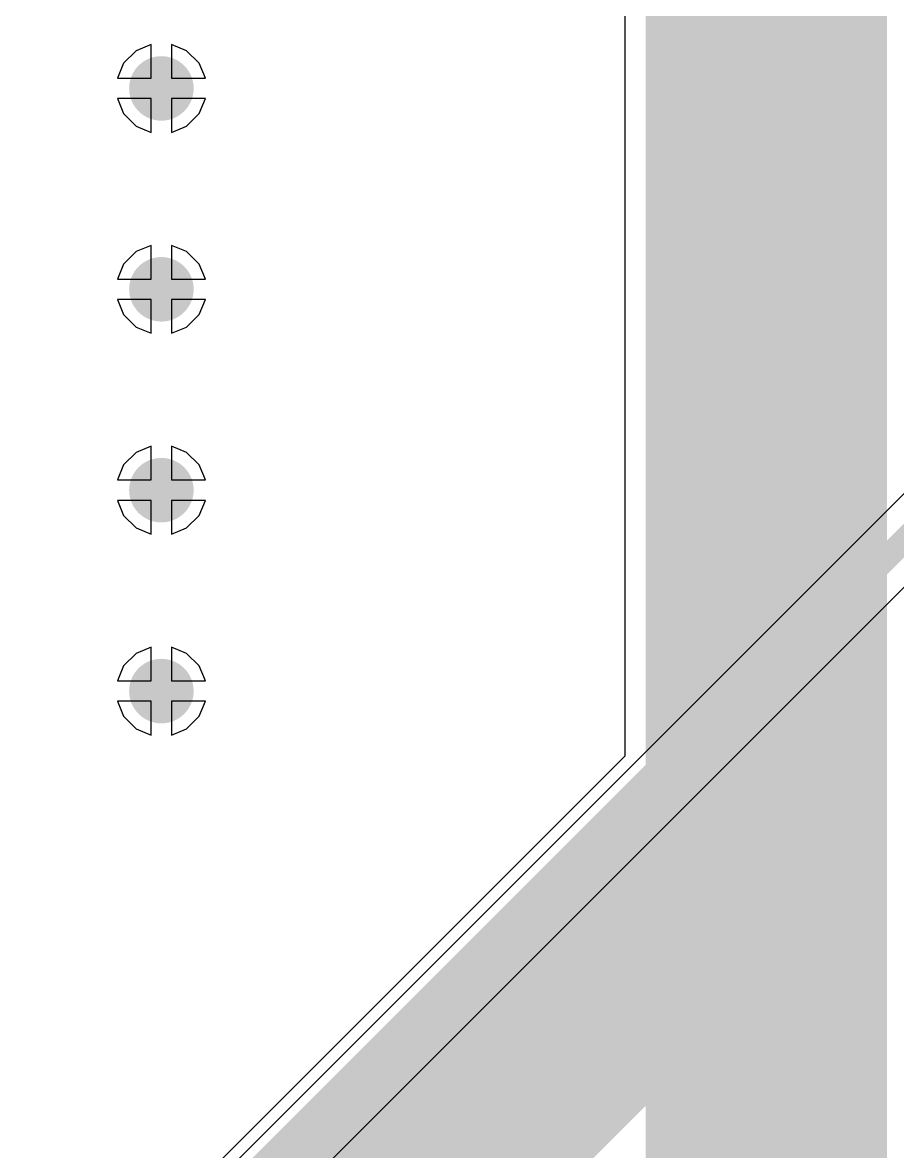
# Model space of a CAD drawing. Header units: inches. Extents: x -0.01 to 4.3, y -0.01 to 7.88.
# Drawn here: x 1.31 to 1.739, y 1.743 to 2.296 of the extents above; entities that cross this region are included whole.
import ezdxf

# ---------------------------------------------------------------- set-up
doc = ezdxf.new("R2010")
doc.units = ezdxf.units.IN
doc.header["$MEASUREMENT"] = 0
for name, color, linetype in [('Bottom Layer', 5, 'Continuous'), ('Bottom Solder', 6, 'Continuous'), ('Top Layer', 1, 'Continuous'), ('Top Solder', 216, 'Continuous'), ('Via Holes', 16, 'Continuous')]:
    doc.layers.add(name, color=color, linetype=linetype)

msp = doc.modelspace()

# ---------------------------------------------------------------- hatches: boundary and pattern name
at = {"layer": 'Bottom Layer'}
h = msp.add_hatch(color=5, dxfattribs=at)
edge = h.paths.add_edge_path()
edge.add_arc((1.37795, 2.26378), 0.01181, 0, 360)
h = msp.add_hatch(color=5, dxfattribs=at)
edge = h.paths.add_edge_path()
edge.add_arc((1.37795, 2.16535), 0.01181, 0, 360)
h = msp.add_hatch(color=5, dxfattribs=at)
edge = h.paths.add_edge_path()
edge.add_arc((1.37795, 2.06693), 0.01181, 0, 360)
h = msp.add_hatch(color=5, dxfattribs=at)
edge = h.paths.add_edge_path()
edge.add_arc((1.37795, 1.9685), 0.01181, 0, 360)
at = {"layer": 'Bottom Solder'}
h = msp.add_hatch(color=6, dxfattribs=at)
edge = h.paths.add_edge_path()
edge.add_arc((1.37795, 2.26378), 0.01581, 0, 360)
h = msp.add_hatch(color=6, dxfattribs=at)
edge = h.paths.add_edge_path()
edge.add_arc((1.37795, 2.16535), 0.01581, 0, 360)
h = msp.add_hatch(color=6, dxfattribs=at)
edge = h.paths.add_edge_path()
edge.add_arc((1.37795, 2.06693), 0.01581, 0, 360)
h = msp.add_hatch(color=6, dxfattribs=at)
edge = h.paths.add_edge_path()
edge.add_arc((1.37795, 1.9685), 0.01581, 0, 360)
at = {"layer": 'Top Layer'}
h = msp.add_hatch(color=1, dxfattribs=at)
edge = h.paths.add_edge_path()
edge.add_arc((1.37795, 2.26378), 0.01181, 0, 360)
h = msp.add_hatch(color=1, dxfattribs=at)
edge = h.paths.add_edge_path()
edge.add_arc((1.37795, 2.16535), 0.01181, 0, 360)
h = msp.add_hatch(color=1, dxfattribs=at)
edge = h.paths.add_edge_path()
edge.add_arc((1.37795, 2.06693), 0.01181, 0, 360)
h = msp.add_hatch(color=1, dxfattribs=at)
edge = h.paths.add_edge_path()
edge.add_arc((1.37795, 1.9685), 0.01181, 0, 360)
at = {"layer": 'Top Solder'}
h = msp.add_hatch(color=216, dxfattribs=at)
edge = h.paths.add_edge_path()
edge.add_arc((1.37795, 2.26378), 0.01581, 0, 360)
h = msp.add_hatch(color=216, dxfattribs=at)
edge = h.paths.add_edge_path()
edge.add_arc((1.37795, 2.16535), 0.01581, 0, 360)
h = msp.add_hatch(color=216, dxfattribs=at)
edge = h.paths.add_edge_path()
edge.add_arc((1.37795, 2.06693), 0.01581, 0, 360)
h = msp.add_hatch(color=216, dxfattribs=at)
edge = h.paths.add_edge_path()
edge.add_arc((1.37795, 1.9685), 0.01581, 0, 360)
at = {"layer": 'Via Holes'}
h = msp.add_hatch(color=7, dxfattribs=at)
edge = h.paths.add_edge_path()
edge.add_arc((1.37795, 2.26378), 0.00591, 0, 360)
h = msp.add_hatch(color=7, dxfattribs=at)
edge = h.paths.add_edge_path()
edge.add_arc((1.37795, 2.16535), 0.00591, 0, 360)
h = msp.add_hatch(color=7, dxfattribs=at)
edge = h.paths.add_edge_path()
edge.add_arc((1.37795, 2.06693), 0.00591, 0, 360)
h = msp.add_hatch(color=7, dxfattribs=at)
edge = h.paths.add_edge_path()
edge.add_arc((1.37795, 1.9685), 0.00591, 0, 360)

# ---------------------------------------------------------------- linework, layer by layer
at = {"layer": 'Bottom Layer'}
for p, q in [((1.37295, 2.28532), (1.3656, 2.28227)), ((1.37295, 2.26878), (1.37295, 2.28532)), ((1.39031, 2.28227), (1.38295, 2.28532)), ((1.38295, 2.28532), (1.38295, 2.26878)), ((1.95885, 2.28233), (0.52247, 0.84595)), ((1.3656, 2.28227), (1.35946, 2.27613)), ((1.39644, 2.27613), (1.39031, 2.28227)), ((1.35946, 2.27613), (1.35642, 2.26878)), ((1.39949, 2.26878), (1.39644, 2.27613)), ((1.35642, 2.26878), (1.37295, 2.26878)), ((1.38295, 2.26878), (1.39949, 2.26878)), ((1.37295, 2.25878), (1.35642, 2.25878)), ((1.35642, 2.25878), (1.35946, 2.25142)), ((1.37295, 2.24224), (1.37295, 2.25878)), ((1.39949, 2.25878), (1.38295, 2.25878)), ((1.38295, 2.25878), (1.38295, 2.24224)), ((1.39644, 2.25142), (1.39949, 2.25878)), ((1.35946, 2.25142), (1.3656, 2.24529)), ((1.39031, 2.24529), (1.39644, 2.25142)), ((1.3656, 2.24529), (1.37295, 2.24224)), ((1.38295, 2.24224), (1.39031, 2.24529)), ((1.37295, 2.18689), (1.3656, 2.18384)), ((1.37295, 2.17035), (1.37295, 2.18689)), ((1.39031, 2.18384), (1.38295, 2.18689)), ((1.38295, 2.18689), (1.38295, 2.17035)), ((1.3656, 2.18384), (1.35946, 2.17771)), ((1.39644, 2.17771), (1.39031, 2.18384)), ((1.35946, 2.17771), (1.35642, 2.17035)), ((1.39949, 2.17035), (1.39644, 2.17771)), ((1.35642, 2.17035), (1.37295, 2.17035)), ((1.38295, 2.17035), (1.39949, 2.17035)), ((1.37295, 2.16035), (1.35642, 2.16035)), ((1.35642, 2.16035), (1.35946, 2.153)), ((1.37295, 2.14382), (1.37295, 2.16035)), ((1.39949, 2.16035), (1.38295, 2.16035)), ((1.38295, 2.16035), (1.38295, 2.14382)), ((1.39644, 2.153), (1.39949, 2.16035)), ((1.35946, 2.153), (1.3656, 2.14686)), ((1.39031, 2.14686), (1.39644, 2.153)), ((1.3656, 2.14686), (1.37295, 2.14382)), ((1.38295, 2.14382), (1.39031, 2.14686)), ((0.55015, 0.82776), (1.81819, 2.0958)), ((1.3656, 2.08542), (1.35946, 2.07928)), ((1.37295, 2.08847), (1.3656, 2.08542)), ((1.37295, 2.07193), (1.37295, 2.08847)), ((1.39031, 2.08542), (1.38295, 2.08847)), ((1.38295, 2.08847), (1.38295, 2.07193)), ((1.39644, 2.07928), (1.39031, 2.08542)), ((1.35946, 2.07928), (1.35642, 2.07193)), ((1.39949, 2.07193), (1.39644, 2.07928)), ((1.35642, 2.07193), (1.37295, 2.07193)), ((1.38295, 2.07193), (1.39949, 2.07193)), ((1.37295, 2.06193), (1.35642, 2.06193)), ((1.35642, 2.06193), (1.35946, 2.05457)), ((1.37295, 2.04539), (1.37295, 2.06193)), ((1.39949, 2.06193), (1.38295, 2.06193)), ((1.38295, 2.06193), (1.38295, 2.04539)), ((1.39644, 2.05457), (1.39949, 2.06193)), ((1.35946, 2.05457), (1.3656, 2.04844)), ((1.39031, 2.04844), (1.39644, 2.05457)), ((1.3656, 2.04844), (1.37295, 2.04539)), ((1.38295, 2.04539), (1.39031, 2.04844)), ((1.3656, 1.98699), (1.35946, 1.98086)), ((1.37295, 1.99004), (1.3656, 1.98699)), ((1.37295, 1.9735), (1.37295, 1.99004)), ((1.39031, 1.98699), (1.38295, 1.99004)), ((1.38295, 1.99004), (1.38295, 1.9735)), ((1.39644, 1.98086), (1.39031, 1.98699)), ((1.35946, 1.98086), (1.35642, 1.9735)), ((1.39949, 1.9735), (1.39644, 1.98086)), ((1.35642, 1.9735), (1.37295, 1.9735)), ((1.38295, 1.9735), (1.39949, 1.9735)), ((1.37295, 1.9635), (1.35642, 1.9635)), ((1.35642, 1.9635), (1.35946, 1.95615)), ((1.37295, 1.94697), (1.37295, 1.9635)), ((1.39949, 1.9635), (1.38295, 1.9635)), ((1.38295, 1.9635), (1.38295, 1.94697)), ((1.39644, 1.95615), (1.39949, 1.9635)), ((1.35946, 1.95615), (1.3656, 1.95001)), ((1.39031, 1.95001), (1.39644, 1.95615)), ((1.3656, 1.95001), (1.37295, 1.94697)), ((1.38295, 1.94697), (1.39031, 1.95001))]:
    msp.add_line(p, q, dxfattribs=at)
msp.add_lwpolyline([(0.53394, 0.83448, 0.01181, 0.01181, 0), (1.97031, 2.27086, 0.01181, 0.01181, 0)], format="xyseb", dxfattribs=at)
at = {"layer": 'Top Layer'}
for p, q in [((1.60494, 2.56588), (1.60494, 1.93667)), ((1.37295, 2.28532), (1.3656, 2.28227)), ((1.37295, 2.26878), (1.37295, 2.28532)), ((1.39031, 2.28227), (1.38295, 2.28532)), ((1.38295, 2.28532), (1.38295, 2.26878)), ((1.3656, 2.28227), (1.35946, 2.27613)), ((1.39644, 2.27613), (1.39031, 2.28227)), ((1.35946, 2.27613), (1.35642, 2.26878)), ((1.39949, 2.26878), (1.39644, 2.27613)), ((1.35642, 2.26878), (1.37295, 2.26878)), ((1.38295, 2.26878), (1.39949, 2.26878)), ((1.37295, 2.25878), (1.35642, 2.25878)), ((1.35642, 2.25878), (1.35946, 2.25142)), ((1.37295, 2.24224), (1.37295, 2.25878)), ((1.39949, 2.25878), (1.38295, 2.25878)), ((1.38295, 2.25878), (1.38295, 2.24224)), ((1.39644, 2.25142), (1.39949, 2.25878)), ((1.35946, 2.25142), (1.3656, 2.24529)), ((1.39031, 2.24529), (1.39644, 2.25142)), ((1.3656, 2.24529), (1.37295, 2.24224)), ((1.38295, 2.24224), (1.39031, 2.24529)), ((1.37295, 2.18689), (1.3656, 2.18384)), ((1.37295, 2.17035), (1.37295, 2.18689)), ((1.39031, 2.18384), (1.38295, 2.18689)), ((1.38295, 2.18689), (1.38295, 2.17035)), ((1.3656, 2.18384), (1.35946, 2.17771)), ((1.39644, 2.17771), (1.39031, 2.18384)), ((1.35946, 2.17771), (1.35642, 2.17035)), ((1.39949, 2.17035), (1.39644, 2.17771)), ((1.35642, 2.17035), (1.37295, 2.17035)), ((1.38295, 2.17035), (1.39949, 2.17035)), ((1.37295, 2.16035), (1.35642, 2.16035)), ((1.35642, 2.16035), (1.35946, 2.153)), ((1.37295, 2.14382), (1.37295, 2.16035)), ((1.39949, 2.16035), (1.38295, 2.16035)), ((1.38295, 2.16035), (1.38295, 2.14382)), ((1.39644, 2.153), (1.39949, 2.16035)), ((1.35946, 2.153), (1.3656, 2.14686)), ((1.39031, 2.14686), (1.39644, 2.153)), ((1.3656, 2.14686), (1.37295, 2.14382)), ((1.38295, 2.14382), (1.39031, 2.14686)), ((1.3656, 2.08542), (1.35946, 2.07928)), ((1.37295, 2.08847), (1.3656, 2.08542)), ((1.37295, 2.07193), (1.37295, 2.08847)), ((1.39031, 2.08542), (1.38295, 2.08847)), ((1.38295, 2.08847), (1.38295, 2.07193)), ((1.39644, 2.07928), (1.39031, 2.08542)), ((1.35946, 2.07928), (1.35642, 2.07193)), ((1.39949, 2.07193), (1.39644, 2.07928)), ((1.35642, 2.07193), (1.37295, 2.07193)), ((1.38295, 2.07193), (1.39949, 2.07193)), ((1.37295, 2.06193), (1.35642, 2.06193)), ((1.35642, 2.06193), (1.35946, 2.05457)), ((1.37295, 2.04539), (1.37295, 2.06193)), ((1.39949, 2.06193), (1.38295, 2.06193)), ((1.38295, 2.06193), (1.38295, 2.04539)), ((1.39644, 2.05457), (1.39949, 2.06193)), ((1.35946, 2.05457), (1.3656, 2.04844)), ((1.39031, 2.04844), (1.39644, 2.05457)), ((1.3656, 2.04844), (1.37295, 2.04539)), ((1.38295, 2.04539), (1.39031, 2.04844)), ((1.3656, 1.98699), (1.35946, 1.98086)), ((1.37295, 1.99004), (1.3656, 1.98699)), ((1.37295, 1.9735), (1.37295, 1.99004)), ((1.39031, 1.98699), (1.38295, 1.99004)), ((1.38295, 1.99004), (1.38295, 1.9735)), ((1.39644, 1.98086), (1.39031, 1.98699)), ((1.35946, 1.98086), (1.35642, 1.9735)), ((1.39949, 1.9735), (1.39644, 1.98086)), ((1.35642, 1.9735), (1.37295, 1.9735)), ((1.38295, 1.9735), (1.39949, 1.9735)), ((1.37295, 1.9635), (1.35642, 1.9635)), ((1.35642, 1.9635), (1.35946, 1.95615)), ((1.37295, 1.94697), (1.37295, 1.9635)), ((1.39949, 1.9635), (1.38295, 1.9635)), ((1.38295, 1.9635), (1.38295, 1.94697)), ((1.39644, 1.95615), (1.39949, 1.9635)), ((1.35946, 1.95615), (1.3656, 1.95001)), ((1.39031, 1.95001), (1.39644, 1.95615)), ((1.3656, 1.95001), (1.37295, 1.94697)), ((1.38295, 1.94697), (1.39031, 1.95001)), ((1.60494, 1.93667), (0.92849, 1.26022))]:
    msp.add_line(p, q, dxfattribs=at)
for points in [[(1.67433, 1.90793, 0.11811, 0.11811, 0), (1.67433, 2.8237, 0.11811, 0.11811, 0)], [(0.97756, 1.21115, 0.11811, 0.11811, 0), (1.67433, 1.90793, 0.11811, 0.11811, 0)], [(1.67433, 0.55142, 0.11811, 0.11811, 0), (1.67433, 1.90793, 0.11811, 0.11811, 0)]]:
    msp.add_lwpolyline(points, format="xyseb", dxfattribs=at)
msp.add_lwpolyline([(1.6448, 1.90793, 0.05906, 0.05906, 1), (1.70386, 1.90793, 0.05906, 0.05906, 1)], format="xyseb", close=True, dxfattribs=at)
msp.add_lwpolyline([(1.6448, 1.90793, 0.05906, 0.05906, 1), (1.70386, 1.90793, 0.05906, 0.05906, 1)], format="xyseb", close=True, dxfattribs=at)
msp.add_lwpolyline([(1.6448, 1.90793, 0.05906, 0.05906, 1), (1.70386, 1.90793, 0.05906, 0.05906, 1)], format="xyseb", close=True, dxfattribs=at)

doc.saveas('drawing.dxf')
